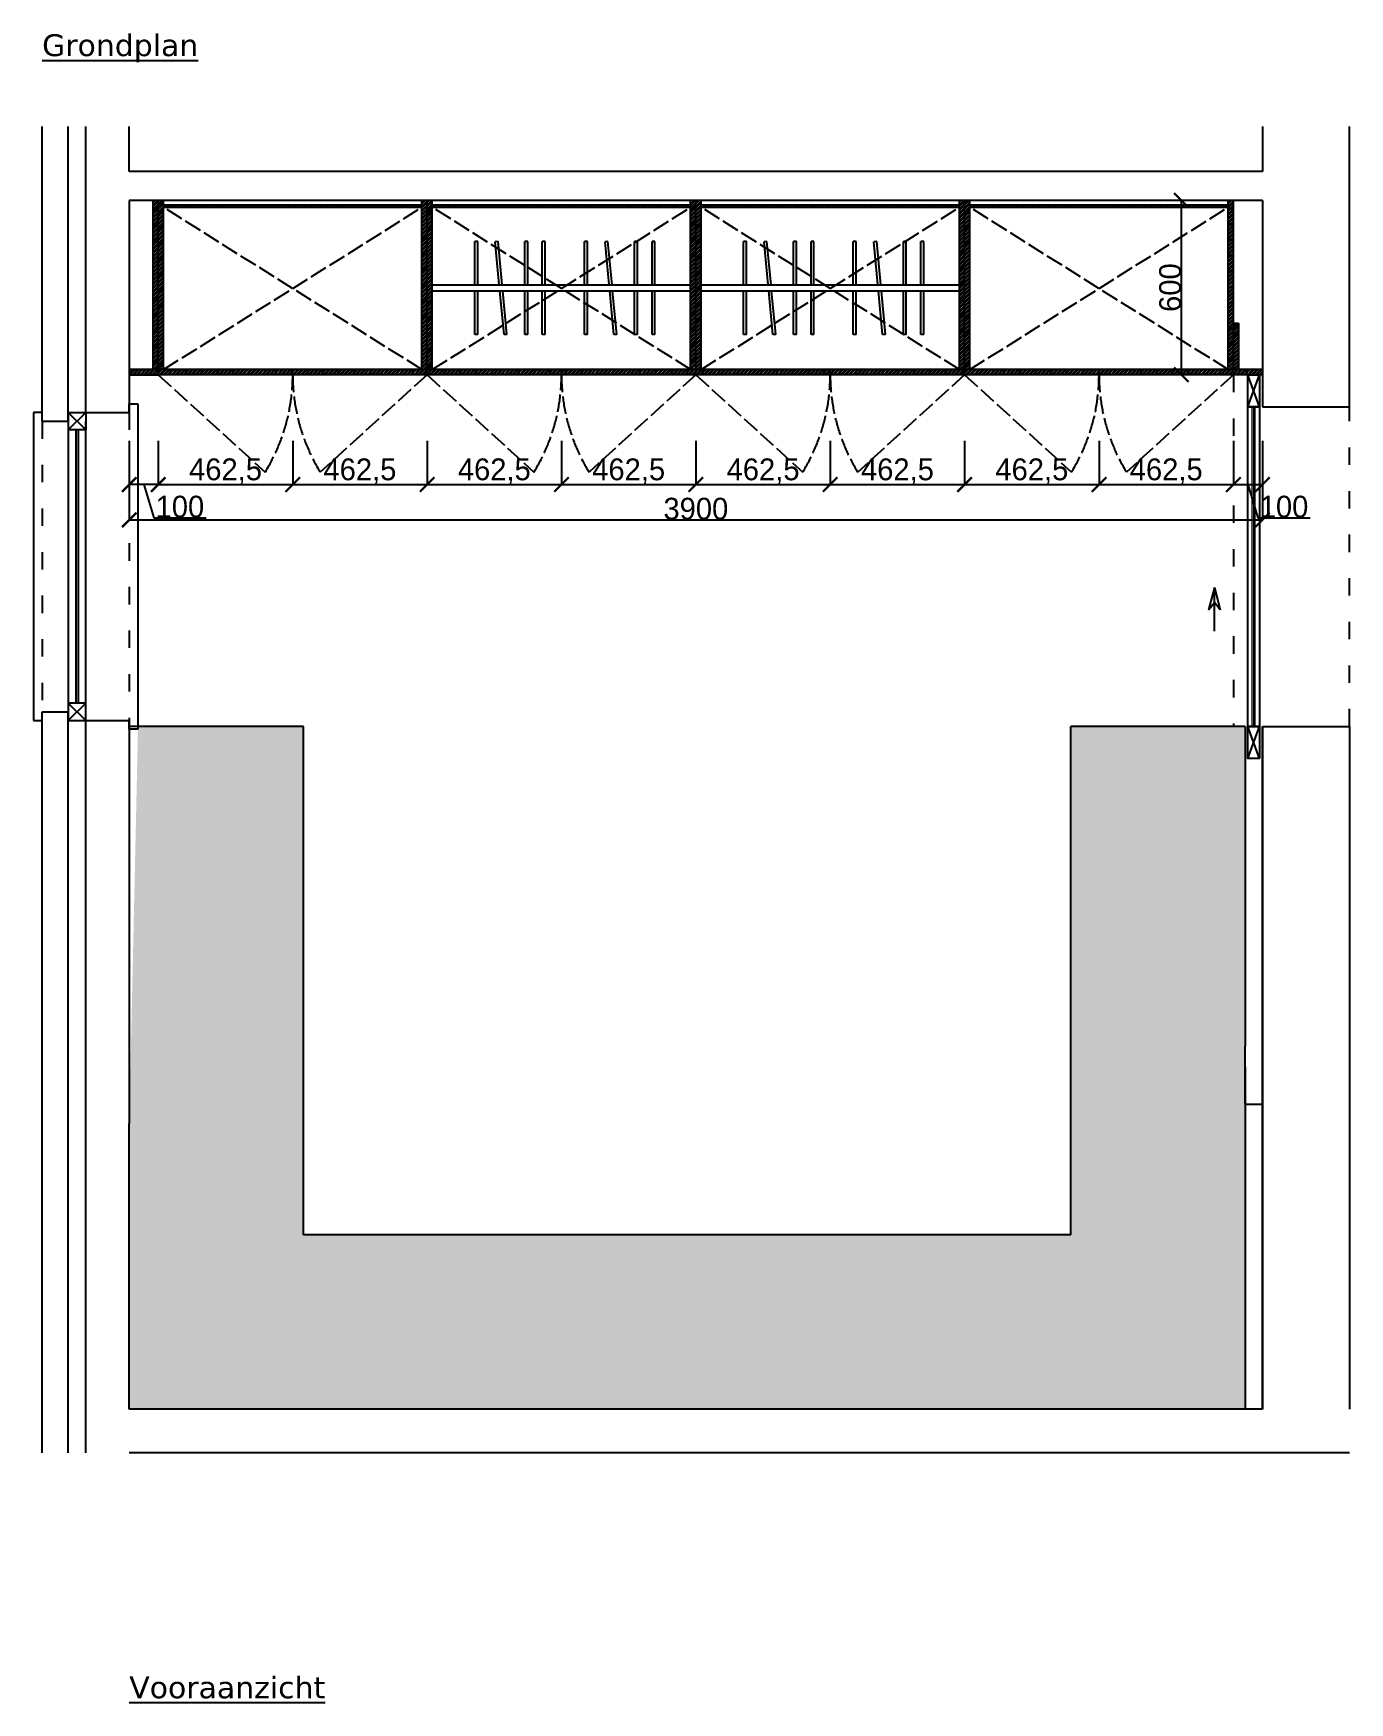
# Model space of a CAD drawing. Header units: millimetres. Extents: x -153917 to -31303, y -39726 to 31262.
# Drawn here: x -109573 to -105043, y -33384 to -27640 of the extents above; entities that cross this region are included whole.
import ezdxf

# ---------------------------------------------------------------- set-up
doc = ezdxf.new("R2010")
doc.units = ezdxf.units.MM
doc.header["$LTSCALE"] = 5
doc.linetypes.add('ACAD_ISO02W100', pattern=[15, 12, -3])
doc.linetypes.add('ACAD_ISO03W100', pattern=[30, 12, -18])
for name, color, linetype in [('Bemating', 1, 'Continuous'), ('invulling muren', 252, 'Continuous'), ('Meubel', 8, 'Continuous'), ('Meubels', 8, 'Continuous'), ('muren', 7, 'Continuous'), ('ramen', 8, 'Continuous'), ('Tekst', 7, 'Continuous')]:
    doc.layers.add(name, color=color, linetype=linetype)
doc.layers.add('verre', color=4, linetype='Continuous', lineweight=0)
doc.styles.add('Geneva', font='')
doc.styles.get('Geneva').set_extended_font_data('Geneva')
doc.dimstyles.new('amit meubel', dxfattribs={"dimtxt": 75, "dimasz": 50, "dimexe": 1.25, "dimexo": 0.625, "dimtad": 1, "dimtxsty": 'Geneva', "dimblk": 'ARCHTICK', "dimcen": 2.5, "dimadec": 0, "dimazin": 0, "dimtfac": 1, "dimtmove": 1, "dimatfit": 3, "dimfxl": 150, "dimfxlon": 1, "dimarcsym": 0})

# ---------------------------------------------------------------- blocks, each defined once
blk = doc.blocks.new('_ArchTick')
at = {"color": 0, "linetype": 'ByBlock', "const_width": 0.15}
blk.add_lwpolyline([(-0.5, -0.5), (0.5, 0.5)], dxfattribs=at)
blk = doc.blocks.new('*D1177')
at = {"layer": 'Bemating', "color": 0, "lineweight": -2, "transparency": 16777216}
for p, q in [((-109243.4, -29164.5), (-109243.4, -29315.7)), ((-105343.4, -29164.5), (-105343.4, -29315.7)), ((-109243.4, -29314.5), (-105343.4, -29314.5))]:
    blk.add_line(p, q, dxfattribs=at)
at = {"layer": 'Defpoints', "color": 0, "transparency": 16777216}
for p in [(-109243.4, -28215.1), (-105343.4, -28215.1), (-105343.4, -29314.5)]:
    blk.add_point(p, dxfattribs=at)
at = {"layer": 'Bemating', "color": 0, "lineweight": -2, "transparency": 16777216, "xscale": 50, "yscale": 50, "zscale": 50, "rotation": 180}
blk.add_blockref('_ArchTick', (-109243.4, -29314.5), dxfattribs=at)
at = {"layer": 'Bemating', "color": 0, "lineweight": -2, "transparency": 16777216, "xscale": 50, "yscale": 50, "zscale": 50}
blk.add_blockref('_ArchTick', (-105343.4, -29314.5), dxfattribs=at)
at = {"layer": 'Bemating', "color": 0, "transparency": 16777216, "insert": (-107293.4, -29276.4), "char_height": 75, "attachment_point": 5, "style": 'Geneva'}
blk.add_mtext('3900', dxfattribs=at)
blk = doc.blocks.new('*D1178')
at = {"layer": 'Bemating', "color": 0, "lineweight": -2, "transparency": 16777216}
for p, q in [((-105472.6, -28215.1), (-105623.9, -28215.1)), ((-105622.6, -28215.1), (-105622.6, -28815.1)), ((-105472.6, -28815.1), (-105623.9, -28815.1))]:
    blk.add_line(p, q, dxfattribs=at)
at = {"layer": 'Defpoints', "color": 0, "transparency": 16777216}
for p in [(-105343.4, -28215.1), (-105622.6, -28815.1), (-105343.4, -28815.1)]:
    blk.add_point(p, dxfattribs=at)
at = {"layer": 'Bemating', "color": 0, "lineweight": -2, "transparency": 16777216, "xscale": 50, "yscale": 50, "zscale": 50}
for p, rotation in [((-105622.6, -28215.1), 90), ((-105622.6, -28815.1), 270)]:
    blk.add_blockref('_ArchTick', p, dxfattribs=dict(at, rotation=rotation))
at = {"layer": 'Bemating', "color": 0, "transparency": 16777216, "insert": (-105660.7, -28515.1), "char_height": 75, "attachment_point": 5, "rotation": 90, "style": 'Geneva'}
blk.add_mtext('600', dxfattribs=at)
blk = doc.blocks.new('*D1179')
at = {"layer": 'Bemating', "color": 0, "lineweight": -2, "transparency": 16777216}
for p, q in [((-109143.4, -29042.8), (-109143.4, -29194.1)), ((-108680.9, -29042.8), (-108680.9, -29194.1)), ((-109143.4, -29192.8), (-108680.9, -29192.8))]:
    blk.add_line(p, q, dxfattribs=at)
at = {"layer": 'Defpoints', "color": 0, "transparency": 16777216}
for p in [(-109143.4, -28815.1), (-108680.9, -28815.1), (-108680.9, -29192.8)]:
    blk.add_point(p, dxfattribs=at)
at = {"layer": 'Bemating', "color": 0, "lineweight": -2, "transparency": 16777216, "xscale": 50, "yscale": 50, "zscale": 50, "rotation": 180}
blk.add_blockref('_ArchTick', (-109143.4, -29192.8), dxfattribs=at)
at = {"layer": 'Bemating', "color": 0, "lineweight": -2, "transparency": 16777216, "xscale": 50, "yscale": 50, "zscale": 50}
blk.add_blockref('_ArchTick', (-108680.9, -29192.8), dxfattribs=at)
at = {"layer": 'Bemating', "color": 0, "transparency": 16777216, "insert": (-108912.1, -29147.5), "char_height": 75, "attachment_point": 5, "style": 'Geneva'}
blk.add_mtext('462,5', dxfattribs=at)
blk = doc.blocks.new('*D1180')
at = {"layer": 'Bemating', "color": 0, "lineweight": -2, "transparency": 16777216}
for p, q in [((-108680.9, -29042.8), (-108680.9, -29194.1)), ((-108218.4, -29042.8), (-108218.4, -29194.1)), ((-108680.9, -29192.8), (-108218.4, -29192.8))]:
    blk.add_line(p, q, dxfattribs=at)
at = {"layer": 'Defpoints', "color": 0, "transparency": 16777216}
for p in [(-108680.9, -28815.1), (-108218.4, -28815.1), (-108218.4, -29192.8)]:
    blk.add_point(p, dxfattribs=at)
at = {"layer": 'Bemating', "color": 0, "lineweight": -2, "transparency": 16777216, "xscale": 50, "yscale": 50, "zscale": 50, "rotation": 180}
blk.add_blockref('_ArchTick', (-108680.9, -29192.8), dxfattribs=at)
at = {"layer": 'Bemating', "color": 0, "lineweight": -2, "transparency": 16777216, "xscale": 50, "yscale": 50, "zscale": 50}
blk.add_blockref('_ArchTick', (-108218.4, -29192.8), dxfattribs=at)
at = {"layer": 'Bemating', "color": 0, "transparency": 16777216, "insert": (-108449.6, -29147.5), "char_height": 75, "attachment_point": 5, "style": 'Geneva'}
blk.add_mtext('462,5', dxfattribs=at)
blk = doc.blocks.new('*D1181')
at = {"layer": 'Bemating', "color": 0, "lineweight": -2, "transparency": 16777216}
for p, q in [((-108218.4, -29042.8), (-108218.4, -29194.1)), ((-107755.9, -29042.8), (-107755.9, -29194.1)), ((-108218.4, -29192.8), (-107755.9, -29192.8))]:
    blk.add_line(p, q, dxfattribs=at)
at = {"layer": 'Defpoints', "color": 0, "transparency": 16777216}
for p in [(-108218.4, -28815.1), (-107755.9, -28815.1), (-107755.9, -29192.8)]:
    blk.add_point(p, dxfattribs=at)
at = {"layer": 'Bemating', "color": 0, "lineweight": -2, "transparency": 16777216, "xscale": 50, "yscale": 50, "zscale": 50, "rotation": 180}
blk.add_blockref('_ArchTick', (-108218.4, -29192.8), dxfattribs=at)
at = {"layer": 'Bemating', "color": 0, "lineweight": -2, "transparency": 16777216, "xscale": 50, "yscale": 50, "zscale": 50}
blk.add_blockref('_ArchTick', (-107755.9, -29192.8), dxfattribs=at)
at = {"layer": 'Bemating', "color": 0, "transparency": 16777216, "insert": (-107987.1, -29147.5), "char_height": 75, "attachment_point": 5, "style": 'Geneva'}
blk.add_mtext('462,5', dxfattribs=at)
blk = doc.blocks.new('*D1182')
at = {"layer": 'Bemating', "color": 0, "lineweight": -2, "transparency": 16777216}
for p, q in [((-107755.9, -29042.8), (-107755.9, -29194.1)), ((-107293.4, -29042.8), (-107293.4, -29194.1)), ((-107755.9, -29192.8), (-107293.4, -29192.8))]:
    blk.add_line(p, q, dxfattribs=at)
at = {"layer": 'Defpoints', "color": 0, "transparency": 16777216}
for p in [(-107755.9, -28815.1), (-107293.4, -28815.1), (-107293.4, -29192.8)]:
    blk.add_point(p, dxfattribs=at)
at = {"layer": 'Bemating', "color": 0, "lineweight": -2, "transparency": 16777216, "xscale": 50, "yscale": 50, "zscale": 50, "rotation": 180}
blk.add_blockref('_ArchTick', (-107755.9, -29192.8), dxfattribs=at)
at = {"layer": 'Bemating', "color": 0, "lineweight": -2, "transparency": 16777216, "xscale": 50, "yscale": 50, "zscale": 50}
blk.add_blockref('_ArchTick', (-107293.4, -29192.8), dxfattribs=at)
at = {"layer": 'Bemating', "color": 0, "transparency": 16777216, "insert": (-107524.6, -29147.5), "char_height": 75, "attachment_point": 5, "style": 'Geneva'}
blk.add_mtext('462,5', dxfattribs=at)
blk = doc.blocks.new('*D1183')
at = {"layer": 'Bemating', "color": 0, "lineweight": -2, "transparency": 16777216}
for p, q in [((-107293.4, -29042.8), (-107293.4, -29194.1)), ((-106830.9, -29042.8), (-106830.9, -29194.1)), ((-107293.4, -29192.8), (-106830.9, -29192.8))]:
    blk.add_line(p, q, dxfattribs=at)
at = {"layer": 'Defpoints', "color": 0, "transparency": 16777216}
for p in [(-107293.4, -28815.1), (-106830.9, -28815.1), (-106830.9, -29192.8)]:
    blk.add_point(p, dxfattribs=at)
at = {"layer": 'Bemating', "color": 0, "lineweight": -2, "transparency": 16777216, "xscale": 50, "yscale": 50, "zscale": 50, "rotation": 180}
blk.add_blockref('_ArchTick', (-107293.4, -29192.8), dxfattribs=at)
at = {"layer": 'Bemating', "color": 0, "lineweight": -2, "transparency": 16777216, "xscale": 50, "yscale": 50, "zscale": 50}
blk.add_blockref('_ArchTick', (-106830.9, -29192.8), dxfattribs=at)
at = {"layer": 'Bemating', "color": 0, "transparency": 16777216, "insert": (-107062.1, -29147.5), "char_height": 75, "attachment_point": 5, "style": 'Geneva'}
blk.add_mtext('462,5', dxfattribs=at)
blk = doc.blocks.new('*D1184')
at = {"layer": 'Bemating', "color": 0, "lineweight": -2, "transparency": 16777216}
for p, q in [((-106830.9, -29042.8), (-106830.9, -29194.1)), ((-106368.4, -29042.8), (-106368.4, -29194.1)), ((-106830.9, -29192.8), (-106368.4, -29192.8))]:
    blk.add_line(p, q, dxfattribs=at)
at = {"layer": 'Defpoints', "color": 0, "transparency": 16777216}
for p in [(-106830.9, -28815.1), (-106368.4, -28815.1), (-106368.4, -29192.8)]:
    blk.add_point(p, dxfattribs=at)
at = {"layer": 'Bemating', "color": 0, "lineweight": -2, "transparency": 16777216, "xscale": 50, "yscale": 50, "zscale": 50, "rotation": 180}
blk.add_blockref('_ArchTick', (-106830.9, -29192.8), dxfattribs=at)
at = {"layer": 'Bemating', "color": 0, "lineweight": -2, "transparency": 16777216, "xscale": 50, "yscale": 50, "zscale": 50}
blk.add_blockref('_ArchTick', (-106368.4, -29192.8), dxfattribs=at)
at = {"layer": 'Bemating', "color": 0, "transparency": 16777216, "insert": (-106599.6, -29147.5), "char_height": 75, "attachment_point": 5, "style": 'Geneva'}
blk.add_mtext('462,5', dxfattribs=at)
blk = doc.blocks.new('*D1185')
at = {"layer": 'Bemating', "color": 0, "lineweight": -2, "transparency": 16777216}
for p, q in [((-106368.4, -29042.8), (-106368.4, -29194.1)), ((-105905.9, -29042.8), (-105905.9, -29194.1)), ((-106368.4, -29192.8), (-105905.9, -29192.8))]:
    blk.add_line(p, q, dxfattribs=at)
at = {"layer": 'Defpoints', "color": 0, "transparency": 16777216}
for p in [(-106368.4, -28815.1), (-105905.9, -28815.1), (-105905.9, -29192.8)]:
    blk.add_point(p, dxfattribs=at)
at = {"layer": 'Bemating', "color": 0, "lineweight": -2, "transparency": 16777216, "xscale": 50, "yscale": 50, "zscale": 50, "rotation": 180}
blk.add_blockref('_ArchTick', (-106368.4, -29192.8), dxfattribs=at)
at = {"layer": 'Bemating', "color": 0, "lineweight": -2, "transparency": 16777216, "xscale": 50, "yscale": 50, "zscale": 50}
blk.add_blockref('_ArchTick', (-105905.9, -29192.8), dxfattribs=at)
at = {"layer": 'Bemating', "color": 0, "transparency": 16777216, "insert": (-106137.1, -29147.5), "char_height": 75, "attachment_point": 5, "style": 'Geneva'}
blk.add_mtext('462,5', dxfattribs=at)
blk = doc.blocks.new('*D1186')
at = {"layer": 'Bemating', "color": 0, "lineweight": -2, "transparency": 16777216}
for p, q in [((-105905.9, -29042.8), (-105905.9, -29194.1)), ((-105443.4, -29042.8), (-105443.4, -29194.1)), ((-105905.9, -29192.8), (-105443.4, -29192.8))]:
    blk.add_line(p, q, dxfattribs=at)
at = {"layer": 'Defpoints', "color": 0, "transparency": 16777216}
for p in [(-105905.9, -28815.1), (-105443.4, -28815.1), (-105443.4, -29192.8)]:
    blk.add_point(p, dxfattribs=at)
at = {"layer": 'Bemating', "color": 0, "lineweight": -2, "transparency": 16777216, "xscale": 50, "yscale": 50, "zscale": 50, "rotation": 180}
blk.add_blockref('_ArchTick', (-105905.9, -29192.8), dxfattribs=at)
at = {"layer": 'Bemating', "color": 0, "lineweight": -2, "transparency": 16777216, "xscale": 50, "yscale": 50, "zscale": 50}
blk.add_blockref('_ArchTick', (-105443.4, -29192.8), dxfattribs=at)
at = {"layer": 'Bemating', "color": 0, "transparency": 16777216, "insert": (-105674.6, -29147.5), "char_height": 75, "attachment_point": 5, "style": 'Geneva'}
blk.add_mtext('462,5', dxfattribs=at)
blk = doc.blocks.new('*D1187')
at = {"layer": 'Bemating', "color": 0, "lineweight": -2, "transparency": 16777216}
for p, q in [((-105443.4, -29042.8), (-105443.4, -29194.1)), ((-105343.4, -29042.8), (-105343.4, -29194.1)), ((-105443.4, -29192.8), (-105343.4, -29192.8)), ((-105393.4, -29192.8), (-105359, -29307.5)), ((-105359, -29307.5), (-105179.2, -29307.5))]:
    blk.add_line(p, q, dxfattribs=at)
at = {"layer": 'Defpoints', "color": 0, "transparency": 16777216}
for p in [(-105443.4, -28815.1), (-105343.4, -28815.1), (-105343.4, -29192.8)]:
    blk.add_point(p, dxfattribs=at)
at = {"layer": 'Bemating', "color": 0, "lineweight": -2, "transparency": 16777216, "xscale": 50, "yscale": 50, "zscale": 50, "rotation": 180}
blk.add_blockref('_ArchTick', (-105443.4, -29192.8), dxfattribs=at)
at = {"layer": 'Bemating', "color": 0, "lineweight": -2, "transparency": 16777216, "xscale": 50, "yscale": 50, "zscale": 50}
blk.add_blockref('_ArchTick', (-105343.4, -29192.8), dxfattribs=at)
at = {"layer": 'Bemating', "color": 0, "transparency": 16777216, "insert": (-105269.1, -29269.4), "char_height": 75, "attachment_point": 5, "style": 'Geneva'}
blk.add_mtext('100', dxfattribs=at)
blk = doc.blocks.new('*D1188')
at = {"layer": 'Bemating', "color": 0, "lineweight": -2, "transparency": 16777216}
for p, q in [((-109243.4, -29042.8), (-109243.4, -29194.1)), ((-109143.4, -29042.8), (-109143.4, -29194.1)), ((-109143.4, -29192.8), (-109243.4, -29192.8)), ((-109193.4, -29192.8), (-109159, -29307.5)), ((-109159, -29307.5), (-108979.2, -29307.5))]:
    blk.add_line(p, q, dxfattribs=at)
at = {"layer": 'Defpoints', "color": 0, "transparency": 16777216}
for p in [(-109243.4, -28815.1), (-109143.4, -28815.1), (-109243.4, -29192.8)]:
    blk.add_point(p, dxfattribs=at)
at = {"layer": 'Bemating', "color": 0, "lineweight": -2, "transparency": 16777216, "xscale": 50, "yscale": 50, "zscale": 50, "rotation": 180}
blk.add_blockref('_ArchTick', (-109243.4, -29192.8), dxfattribs=at)
at = {"layer": 'Bemating', "color": 0, "lineweight": -2, "transparency": 16777216, "xscale": 50, "yscale": 50, "zscale": 50}
blk.add_blockref('_ArchTick', (-109143.4, -29192.8), dxfattribs=at)
at = {"layer": 'Bemating', "color": 0, "transparency": 16777216, "insert": (-109069.1, -29269.4), "char_height": 75, "attachment_point": 5, "style": 'Geneva'}
blk.add_mtext('100', dxfattribs=at)

msp = doc.modelspace()

# ---------------------------------------------------------------- hatches: boundary and pattern name
at = {"layer": 'invulling muren', "transparency": 33554687}
h = msp.add_hatch(dxfattribs=at)
h.set_pattern_fill('ANSI32', color=256)
h.paths.add_polyline_path([(-109143.396, -28797.117), (-109243.396, -28797.117), (-109243.396, -28815.117), (-109143.396, -28815.117)])
h.paths.add_polyline_path([(-109143.396, -28215.117), (-109161.396, -28215.117), (-109161.396, -28797.117), (-109143.396, -28797.117)])
h.paths.add_polyline_path([(-109125.396, -28215.117), (-109143.396, -28215.117), (-109143.396, -28797.117), (-109125.396, -28797.117)])
h.paths.add_polyline_path([(-108680.896, -28797.117), (-109143.396, -28797.117), (-109143.396, -28815.117), (-108680.896, -28815.117)])
h.paths.add_polyline_path([(-108218.396, -28797.117), (-108680.896, -28797.117), (-108680.896, -28815.117), (-108218.396, -28815.117)])
h.paths.add_polyline_path([(-108236.396, -28231.117), (-109125.396, -28231.117), (-109125.396, -28239.117), (-108236.396, -28239.117)])
h.paths.add_polyline_path([(-108218.396, -28215.117), (-108236.396, -28215.117), (-108236.396, -28797.117), (-108218.396, -28797.117), (-108218.396, -28637.117)])
h.paths.add_polyline_path([(-108200.396, -28215.117), (-108218.396, -28215.117), (-108218.396, -28797.117), (-108200.396, -28797.117)])
h.paths.add_polyline_path([(-107311.396, -28231.117), (-108200.396, -28231.117), (-108200.396, -28239.117), (-107311.396, -28239.117)])
h.paths.add_polyline_path([(-107755.896, -28797.117), (-108218.396, -28797.117), (-108218.396, -28815.117), (-107755.896, -28815.117)])
h.paths.add_polyline_path([(-107293.396, -28797.117), (-107755.896, -28797.117), (-107755.896, -28815.117), (-107293.396, -28815.117)])
h.paths.add_polyline_path([(-107293.396, -28215.117), (-107311.396, -28215.117), (-107311.396, -28797.117), (-107293.396, -28797.117), (-107293.396, -28637.117)])
h.paths.add_polyline_path([(-107275.396, -28215.117), (-107293.396, -28215.117), (-107293.396, -28797.117), (-107275.396, -28797.117)])
h.paths.add_polyline_path([(-106830.896, -28797.117), (-107293.396, -28797.117), (-107293.396, -28815.117), (-106830.896, -28815.117)])
h.paths.add_polyline_path([(-106386.396, -28231.117), (-107275.396, -28231.117), (-107275.396, -28239.117), (-106386.396, -28239.117)])
h.paths.add_polyline_path([(-106368.396, -28215.117), (-106386.396, -28215.117), (-106386.396, -28797.117), (-106368.396, -28797.117), (-106368.396, -28637.117)])
h.paths.add_polyline_path([(-106350.396, -28215.117), (-106368.396, -28215.117), (-106368.396, -28797.117), (-106350.396, -28797.117)])
h.paths.add_polyline_path([(-106368.396, -28797.117), (-106830.896, -28797.117), (-106830.896, -28815.117), (-106368.396, -28815.117)])
h.paths.add_polyline_path([(-105905.896, -28797.117), (-106368.396, -28797.117), (-106368.396, -28815.117), (-105905.896, -28815.117)])
h.paths.add_polyline_path([(-105443.396, -28797.117), (-105905.896, -28797.117), (-105905.896, -28815.117), (-105443.396, -28815.117)])
h.paths.add_polyline_path([(-105343.396, -28797.117), (-105443.396, -28797.117), (-105443.396, -28815.117), (-105343.396, -28815.117)])
h.paths.add_polyline_path([(-105425.396, -28637.117), (-105443.396, -28637.117), (-105443.396, -28797.117), (-105425.396, -28797.117)])
h.paths.add_polyline_path([(-105443.396, -28637.117), (-105443.396, -28215.117), (-105461.396, -28215.117), (-105461.396, -28239.117), (-105461.396, -28797.117), (-105443.396, -28797.117)])
h.paths.add_polyline_path([(-105461.396, -28231.117), (-106350.396, -28231.117), (-106350.396, -28239.117), (-105461.396, -28239.117)])
at = {"layer": 'Meubel', "transparency": 33554480}
h = msp.add_hatch(color=11, dxfattribs=at)
h.dxf.hatch_style = 1
h.paths.add_polyline_path([(-105403.396, -31196.45), (-105403.396, -31125.117), (-105403.396, -30025.117), (-106003.396, -30025.117), (-106003.396, -31775.117), (-108643.396, -31775.117), (-108643.396, -31735.117), (-108643.396, -30025.117), (-109213.396, -30025.117), (-109213.396, -30035.117), (-109243.396, -31391.117), (-109243.396, -32375.117), (-105403.396, -32375.117)])

# ---------------------------------------------------------------- linework, layer by layer
at = {"layer": 'Meubel'}
for p, q in [((-109161.396, -28797.117), (-109161.396, -28215.117)), ((-109143.396, -28797.117), (-109143.396, -28215.117)), ((-109143.396, -28815.117), (-109143.396, -28215.117)), ((-109143.396, -28815.117), (-109143.396, -28215.117)), ((-109125.396, -28797.117), (-109125.396, -28215.117)), ((-109125.396, -28797.117), (-109125.396, -28215.117)), ((-108236.396, -28231.117), (-109125.396, -28231.117)), ((-108236.396, -28239.117), (-109125.396, -28239.117)), ((-108236.396, -28797.117), (-108236.396, -28215.117)), ((-108218.396, -28815.117), (-108218.396, -28215.117)), ((-108218.396, -28815.117), (-108218.396, -28215.117)), ((-108218.396, -28815.117), (-108218.396, -28215.117)), ((-108200.396, -28797.117), (-108200.396, -28215.117)), ((-107311.396, -28231.117), (-108200.396, -28231.117)), ((-107311.396, -28239.117), (-108200.396, -28239.117)), ((-107311.396, -28797.117), (-107311.396, -28215.117)), ((-107293.396, -28815.117), (-107293.396, -28215.117)), ((-107293.396, -28815.117), (-107293.396, -28215.117)), ((-107293.396, -28815.117), (-107293.396, -28215.117)), ((-107275.396, -28797.117), (-107275.396, -28215.117)), ((-106386.396, -28231.117), (-107275.396, -28231.117)), ((-106386.396, -28239.117), (-107275.396, -28239.117)), ((-106386.396, -28797.117), (-106386.396, -28215.117)), ((-106368.396, -28815.117), (-106368.396, -28215.117)), ((-106368.396, -28815.117), (-106368.396, -28215.117)), ((-106368.396, -28815.117), (-106368.396, -28215.117)), ((-106350.396, -28797.117), (-106350.396, -28215.117)), ((-105461.396, -28231.117), (-106350.396, -28231.117)), ((-105461.396, -28239.117), (-106350.396, -28239.117)), ((-105461.396, -28797.117), (-105461.396, -28215.117)), ((-105461.396, -28215.117), (-105461.396, -28239.117)), ((-105443.396, -28815.117), (-105443.396, -28215.117)), ((-105343.396, -28215.117), (-105343.396, -28815.117)), ((-108218.396, -28797.117), (-108218.396, -28637.117)), ((-107293.396, -28797.117), (-107293.396, -28637.117)), ((-106368.396, -28797.117), (-106368.396, -28637.117)), ((-105443.396, -28797.117), (-105443.396, -28637.117)), ((-105443.396, -28637.117), (-105425.396, -28637.117)), ((-105425.396, -28637.117), (-105425.396, -28797.117)), ((-105343.396, -28797.117), (-109243.396, -28797.117)), ((-109143.396, -28797.117), (-109243.396, -28797.117)), ((-105343.396, -28815.117), (-109243.396, -28815.117)), ((-109243.396, -28815.117), (-109143.396, -28815.117)), ((-109143.396, -28815.117), (-109143.396, -28797.117)), ((-108680.896, -28815.117), (-108680.896, -28797.117)), ((-107755.896, -28815.117), (-107755.896, -28797.117)), ((-106830.896, -28815.117), (-106830.896, -28797.117)), ((-105905.896, -28815.117), (-105905.896, -28797.117)), ((-105343.396, -28815.117), (-105443.396, -28815.117)), ((-105353.396, -28925.117), (-105393.396, -28815.117)), ((-105393.396, -28925.117), (-105353.396, -28815.117)), ((-105508.655, -29547.546), (-105528.622, -29624.228)), ((-105508.655, -29697.546), (-105508.655, -29547.546)), ((-105508.655, -29547.546), (-105488.689, -29624.228)), ((-105528.622, -29624.228), (-105508.655, -29598.783)), ((-105488.689, -29624.228), (-105508.655, -29598.783)), ((-108643.396, -30025.117), (-109243.396, -30025.117)), ((-108643.396, -31775.117), (-108643.396, -30025.117)), ((-105403.396, -30025.117), (-106003.396, -30025.117)), ((-106003.396, -31775.117), (-106003.396, -30025.117)), ((-105403.396, -30025.117), (-105403.396, -31125.117)), ((-105353.396, -30135.117), (-105393.396, -30025.117)), ((-105393.396, -30135.117), (-105353.396, -30025.117)), ((-105403.396, -31325.117), (-105403.396, -31125.117)), ((-105403.396, -31196.45), (-105403.396, -32375.117)), ((-105403.396, -31325.117), (-105343.396, -31325.117)), ((-108643.396, -31775.117), (-108643.396, -31735.117)), ((-106003.396, -31775.117), (-108643.396, -31775.117)), ((-105343.396, -32375.117), (-109243.396, -32375.117))]:
    msp.add_line(p, q, dxfattribs=at)
at = {"layer": 'Meubel', "linetype": 'ACAD_ISO02W100'}
for p, q in [((-108236.396, -28797.117), (-109125.396, -28239.117)), ((-109125.396, -28797.117), (-108236.396, -28239.117)), ((-107311.396, -28797.117), (-108200.396, -28239.117)), ((-108200.396, -28797.117), (-107311.396, -28239.117)), ((-106386.396, -28797.117), (-107275.396, -28239.117)), ((-107275.396, -28797.117), (-106386.396, -28239.117)), ((-105461.396, -28797.117), (-106350.396, -28239.117)), ((-106350.396, -28797.117), (-105461.396, -28239.117))]:
    msp.add_line(p, q, dxfattribs=at)
at = {"layer": 'Meubel', "color": 2, "linetype": 'ACAD_ISO02W100'}
for p, q in [((-109143.396, -28815.117), (-108775.698, -29150.316)), ((-108218.396, -28815.117), (-108586.095, -29150.316)), ((-108218.396, -28815.117), (-107850.698, -29150.316)), ((-107293.396, -28815.117), (-107661.095, -29150.316)), ((-107293.396, -28815.117), (-106925.698, -29150.316)), ((-106368.396, -28815.117), (-106736.095, -29150.316)), ((-106368.396, -28815.117), (-106000.698, -29150.316)), ((-105443.396, -28815.117), (-105811.095, -29150.316))]:
    msp.add_line(p, q, dxfattribs=at)
at = {"layer": 'Meubel'}
for points in [[(-105353.396, -28925.117), (-105393.396, -28925.117), (-105393.396, -28815.117), (-105353.396, -28815.117)], [(-105353.396, -30025.117), (-105393.396, -30025.117), (-105393.396, -28925.117), (-105353.396, -28925.117)], [(-105353.396, -30135.117), (-105393.396, -30135.117), (-105393.396, -30025.117), (-105353.396, -30025.117)]]:
    msp.add_lwpolyline(points, close=True, dxfattribs=at)
at = {"layer": 'Meubel', "color": 2, "linetype": 'ACAD_ISO02W100'}
for centre, start, end in [((-109320.896, -28815.117), 328.4159922, 0), ((-108040.896, -28815.117), 180, 211.5840078), ((-108395.896, -28815.117), 328.4159922, 0), ((-107115.896, -28815.117), 180, 211.5840078), ((-107470.896, -28815.117), 328.4159922, 0), ((-106190.896, -28815.117), 180, 211.5840078), ((-106545.896, -28815.117), 328.4159922, 0), ((-105265.896, -28815.117), 180, 211.5840078)]:
    msp.add_arc(centre, 640, start, end, dxfattribs=at)
at = {"layer": 'Meubels'}
for p, q in [((-108044.259, -28356.117), (-108054.259, -28356.117)), ((-108054.259, -28505.904), (-108054.259, -28356.117)), ((-108044.259, -28505.03), (-108044.259, -28356.117)), ((-107973.579, -28356.117), (-107983.535, -28357.048)), ((-107969.787, -28504.055), (-107983.535, -28357.048)), ((-107959.57, -28505.909), (-107973.579, -28356.117)), ((-107871.933, -28356.117), (-107881.933, -28356.117)), ((-107881.933, -28506.778), (-107881.933, -28356.117)), ((-107871.933, -28505.03), (-107871.933, -28356.117)), ((-107821.933, -28505.904), (-107821.933, -28356.117)), ((-107811.933, -28356.117), (-107821.933, -28356.117)), ((-107811.933, -28505.03), (-107811.933, -28356.117)), ((-107666.46, -28356.117), (-107676.46, -28356.117)), ((-107676.46, -28505.904), (-107676.46, -28356.117)), ((-107666.46, -28505.03), (-107666.46, -28356.117)), ((-107595.779, -28356.117), (-107605.736, -28357.048)), ((-107591.988, -28504.055), (-107605.736, -28357.048)), ((-107581.771, -28505.909), (-107595.779, -28356.117)), ((-107494.133, -28356.117), (-107504.133, -28356.117)), ((-107504.133, -28506.778), (-107504.133, -28356.117)), ((-107494.133, -28505.03), (-107494.133, -28356.117)), ((-107444.133, -28505.904), (-107444.133, -28356.117)), ((-107434.133, -28356.117), (-107444.133, -28356.117)), ((-107434.133, -28505.03), (-107434.133, -28356.117)), ((-107119.259, -28356.117), (-107129.259, -28356.117)), ((-107129.259, -28505.904), (-107129.259, -28356.117)), ((-107119.259, -28505.03), (-107119.259, -28356.117)), ((-107048.579, -28356.117), (-107058.535, -28357.048)), ((-107044.787, -28504.055), (-107058.535, -28357.048)), ((-107034.57, -28505.909), (-107048.579, -28356.117)), ((-106946.933, -28356.117), (-106956.933, -28356.117)), ((-106956.933, -28506.778), (-106956.933, -28356.117)), ((-106946.933, -28505.03), (-106946.933, -28356.117)), ((-106896.933, -28505.904), (-106896.933, -28356.117)), ((-106886.933, -28356.117), (-106896.933, -28356.117)), ((-106886.933, -28505.03), (-106886.933, -28356.117)), ((-106741.46, -28356.117), (-106751.46, -28356.117)), ((-106751.46, -28505.904), (-106751.46, -28356.117)), ((-106741.46, -28505.03), (-106741.46, -28356.117)), ((-106670.779, -28356.117), (-106680.736, -28357.048)), ((-106666.988, -28504.055), (-106680.736, -28357.048)), ((-106656.771, -28505.909), (-106670.779, -28356.117)), ((-106569.133, -28356.117), (-106579.133, -28356.117)), ((-106579.133, -28506.778), (-106579.133, -28356.117)), ((-106569.133, -28505.03), (-106569.133, -28356.117)), ((-106519.133, -28505.904), (-106519.133, -28356.117)), ((-106509.133, -28356.117), (-106519.133, -28356.117)), ((-106509.133, -28505.03), (-106509.133, -28356.117)), ((-108200.396, -28506.117), (-107311.396, -28506.117)), ((-108200.396, -28526.117), (-107311.396, -28526.117)), ((-108054.259, -28676.117), (-108054.259, -28526.117)), ((-108044.259, -28676.117), (-108044.259, -28526.117)), ((-107953.609, -28677.048), (-107967.724, -28526.117)), ((-107943.653, -28676.117), (-107957.681, -28526.117)), ((-107881.933, -28676.117), (-107881.933, -28526.117)), ((-107871.933, -28676.117), (-107871.933, -28526.117)), ((-107821.933, -28676.117), (-107821.933, -28526.117)), ((-107811.933, -28676.117), (-107811.933, -28526.117)), ((-107676.46, -28676.117), (-107676.46, -28526.117)), ((-107666.46, -28676.117), (-107666.46, -28526.117)), ((-107575.81, -28677.048), (-107589.925, -28526.117)), ((-107565.853, -28676.117), (-107579.881, -28526.117)), ((-107504.133, -28676.117), (-107504.133, -28526.117)), ((-107494.133, -28676.117), (-107494.133, -28526.117)), ((-107444.133, -28676.117), (-107444.133, -28526.117)), ((-107434.133, -28676.117), (-107434.133, -28526.117)), ((-107275.396, -28506.117), (-106386.396, -28506.117)), ((-107275.396, -28526.117), (-106386.396, -28526.117)), ((-107129.259, -28676.117), (-107129.259, -28526.117)), ((-107119.259, -28676.117), (-107119.259, -28526.117)), ((-107028.609, -28677.048), (-107042.724, -28526.117)), ((-107018.653, -28676.117), (-107032.681, -28526.117)), ((-106956.933, -28676.117), (-106956.933, -28526.117)), ((-106946.933, -28676.117), (-106946.933, -28526.117)), ((-106896.933, -28676.117), (-106896.933, -28526.117)), ((-106886.933, -28676.117), (-106886.933, -28526.117)), ((-106751.46, -28676.117), (-106751.46, -28526.117)), ((-106741.46, -28676.117), (-106741.46, -28526.117)), ((-106650.81, -28677.048), (-106664.925, -28526.117)), ((-106640.853, -28676.117), (-106654.881, -28526.117)), ((-106579.133, -28676.117), (-106579.133, -28526.117)), ((-106569.133, -28676.117), (-106569.133, -28526.117)), ((-106519.133, -28676.117), (-106519.133, -28526.117)), ((-106509.133, -28676.117), (-106509.133, -28526.117)), ((-108044.259, -28676.117), (-108054.259, -28676.117)), ((-107943.653, -28676.117), (-107953.609, -28677.048)), ((-107871.933, -28676.117), (-107881.933, -28676.117)), ((-107811.933, -28676.117), (-107821.933, -28676.117)), ((-107666.46, -28676.117), (-107676.46, -28676.117)), ((-107565.853, -28676.117), (-107575.81, -28677.048)), ((-107494.133, -28676.117), (-107504.133, -28676.117)), ((-107434.133, -28676.117), (-107444.133, -28676.117)), ((-107119.259, -28676.117), (-107129.259, -28676.117)), ((-107018.653, -28676.117), (-107028.609, -28677.048)), ((-106946.933, -28676.117), (-106956.933, -28676.117)), ((-106886.933, -28676.117), (-106896.933, -28676.117)), ((-106741.46, -28676.117), (-106751.46, -28676.117)), ((-106640.853, -28676.117), (-106650.81, -28677.048)), ((-106569.133, -28676.117), (-106579.133, -28676.117)), ((-106509.133, -28676.117), (-106519.133, -28676.117))]:
    msp.add_line(p, q, dxfattribs=at)
at = {"layer": 'muren'}
for p, q in [((-109543.396, -28975.117), (-109543.396, -27961.117)), ((-109453.396, -28975.117), (-109453.396, -27961.117)), ((-109393.396, -28945.117), (-109393.396, -27961.117)), ((-109243.396, -28115.117), (-109243.396, -27961.117)), ((-105343.396, -27961.117), (-105343.396, -28115.117)), ((-105043.396, -28925.117), (-105043.396, -27961.117)), ((-105343.396, -28115.117), (-109243.396, -28115.117)), ((-109243.396, -28215.117), (-109243.396, -28945.117)), ((-105343.396, -28215.117), (-109243.396, -28215.117)), ((-105343.396, -28215.117), (-105343.396, -28925.117)), ((-105343.396, -28861.117), (-105343.396, -28925.117)), ((-109453.396, -28975.117), (-109453.396, -28945.117)), ((-109453.396, -28945.117), (-109243.396, -28945.117)), ((-109453.396, -28975.117), (-109453.396, -28945.117)), ((-109453.396, -28945.117), (-109243.396, -28945.117)), ((-105343.396, -28925.117), (-105043.396, -28925.117)), ((-109543.396, -28975.117), (-109453.396, -28975.117)), ((-109543.396, -28975.117), (-109453.396, -28975.117)), ((-109543.396, -31391.117), (-109543.396, -29975.117)), ((-109543.396, -29975.117), (-109453.396, -29975.117)), ((-109543.396, -29975.117), (-109453.396, -29975.117)), ((-109453.396, -32525.117), (-109453.396, -29975.117)), ((-109453.396, -29975.117), (-109453.396, -30005.117)), ((-109453.396, -29975.117), (-109453.396, -30005.117)), ((-109453.396, -30005.117), (-109243.396, -30005.117)), ((-109453.396, -30005.117), (-109243.396, -30005.117)), ((-109393.396, -32525.117), (-109393.396, -30005.117)), ((-109243.396, -30005.117), (-109243.396, -31391.117)), ((-105343.396, -30025.117), (-105343.396, -32375.117)), ((-105343.396, -32375.117), (-105343.396, -30025.117)), ((-105343.396, -30025.117), (-105043.396, -30025.117)), ((-105043.396, -30025.117), (-105043.396, -32375.117)), ((-109543.396, -32525.117), (-109543.396, -31391.117)), ((-109243.396, -32375.117), (-109243.396, -31391.117)), ((-105043.396, -32525.117), (-109243.396, -32525.117))]:
    msp.add_line(p, q, dxfattribs=at)
at = {"layer": 'muren', "linetype": 'ACAD_ISO03W100'}
for p, q in [((-105443.396, -28815.117), (-105443.396, -30025.117)), ((-109243.396, -28945.117), (-109243.396, -30005.117)), ((-105043.396, -30025.117), (-105043.396, -28925.117)), ((-109543.396, -28975.117), (-109543.396, -29975.117))]:
    msp.add_line(p, q, dxfattribs=at)
at = {"layer": 'ramen'}
for p, q in [((-109543.407, -28945.117), (-109573.407, -28945.117)), ((-109573.407, -28945.117), (-109573.407, -29975.117)), ((-109543.396, -28975.117), (-109543.407, -28945.117)), ((-109453.396, -28945.117), (-109453.396, -30005.117)), ((-109453.396, -29005.117), (-109393.396, -28945.117)), ((-109453.396, -28945.117), (-109393.396, -29005.117)), ((-109393.396, -28945.117), (-109393.396, -29005.117)), ((-109243.396, -28945.117), (-109243.396, -28915.117)), ((-109243.396, -28915.117), (-109213.396, -28915.117)), ((-109213.396, -28915.117), (-109213.396, -30005.117)), ((-109393.396, -29005.117), (-109453.396, -29005.117)), ((-109393.396, -30005.117), (-109393.396, -28975.117)), ((-109573.407, -29975.117), (-109573.407, -30005.117)), ((-109393.396, -29945.117), (-109453.396, -29945.117)), ((-109453.396, -29945.117), (-109393.396, -30005.117)), ((-109393.396, -29945.117), (-109453.396, -30005.117)), ((-109393.396, -30005.117), (-109393.396, -29945.117)), ((-109573.407, -30005.117), (-109543.396, -30005.117)), ((-109453.396, -30005.117), (-109393.396, -30005.117)), ((-109243.396, -30035.117), (-109243.396, -30005.117)), ((-109213.396, -30035.117), (-109243.396, -30035.117)), ((-109213.396, -30005.117), (-109213.396, -30035.117))]:
    msp.add_line(p, q, dxfattribs=at)
at = {"layer": 'verre'}
for p, q in [((-105378.396, -30025.117), (-105378.396, -28925.117)), ((-105373.396, -30025.117), (-105373.396, -28925.117)), ((-105368.396, -30025.117), (-105368.396, -28925.117)), ((-109428.396, -29005.117), (-109428.396, -29945.117)), ((-109423.396, -29005.117), (-109423.396, -29945.117)), ((-109418.396, -29005.117), (-109418.396, -29945.117))]:
    msp.add_line(p, q, dxfattribs=at)

# ---------------------------------------------------------------- texts
at = {"layer": 'Tekst', "char_height": 75, "width": 2800, "attachment_point": 1}
for s, insert in [('{\\fVerdana|b0|i0|c0|p34;\\LGrondplan}', (-109543.396, -27643.466)), ('{\\fVerdana|b0|i0|c0|p34;\\LVooraanzicht}', (-109243.396, -33294.455))]:
    msp.add_mtext(s, dxfattribs=dict(at, insert=insert))

# ---------------------------------------------------------------- dimensions: what is measured, and where the dimension line sits
at = {"layer": 'Bemating'}
dim = msp.add_linear_dim(base=(-105622.608, -28815.117), p1=(-105343.396, -28215.117), p2=(-105343.396, -28815.117), angle=90, dimstyle='amit meubel', dxfattribs=at)
dim.commit()
dim.dimension.update_dxf_attribs({"geometry": '*D1178', "text_midpoint": (-105660.733, -28515.117)})
for base, p1, p2, picture, middle in [((-105343.396, -29314.485), (-109243.396, -28215.117), (-105343.396, -28215.117), '*D1177', (-107293.396, -29276.36)), ((-109243.396, -29192.808), (-109143.396, -28815.117), (-109243.396, -28815.117), '*D1188', (-109158.365, -29269.37)), ((-108680.896, -29192.808), (-109143.396, -28815.117), (-108680.896, -28815.117), '*D1179', (-108912.146, -29147.54)), ((-108218.396, -29192.808), (-108680.896, -28815.117), (-108218.396, -28815.117), '*D1180', (-108449.646, -29147.54)), ((-107755.896, -29192.808), (-108218.396, -28815.117), (-107755.896, -28815.117), '*D1181', (-107987.146, -29147.54)), ((-107293.396, -29192.808), (-107755.896, -28815.117), (-107293.396, -28815.117), '*D1182', (-107524.646, -29147.54)), ((-106830.896, -29192.808), (-107293.396, -28815.117), (-106830.896, -28815.117), '*D1183', (-107062.146, -29147.54)), ((-106368.396, -29192.808), (-106830.896, -28815.117), (-106368.396, -28815.117), '*D1184', (-106599.646, -29147.54)), ((-105905.896, -29192.808), (-106368.396, -28815.117), (-105905.896, -28815.117), '*D1185', (-106137.146, -29147.54)), ((-105443.396, -29192.808), (-105905.896, -28815.117), (-105443.396, -28815.117), '*D1186', (-105674.646, -29147.54)), ((-105343.396, -29192.808), (-105443.396, -28815.117), (-105343.396, -28815.117), '*D1187', (-105358.365, -29269.37))]:
    dim = msp.add_linear_dim(base=base, p1=p1, p2=p2, dimstyle='amit meubel', dxfattribs=at)
    dim.commit()
    dim.dimension.update_dxf_attribs({"geometry": picture, "text_midpoint": middle})

doc.saveas('drawing.dxf')
